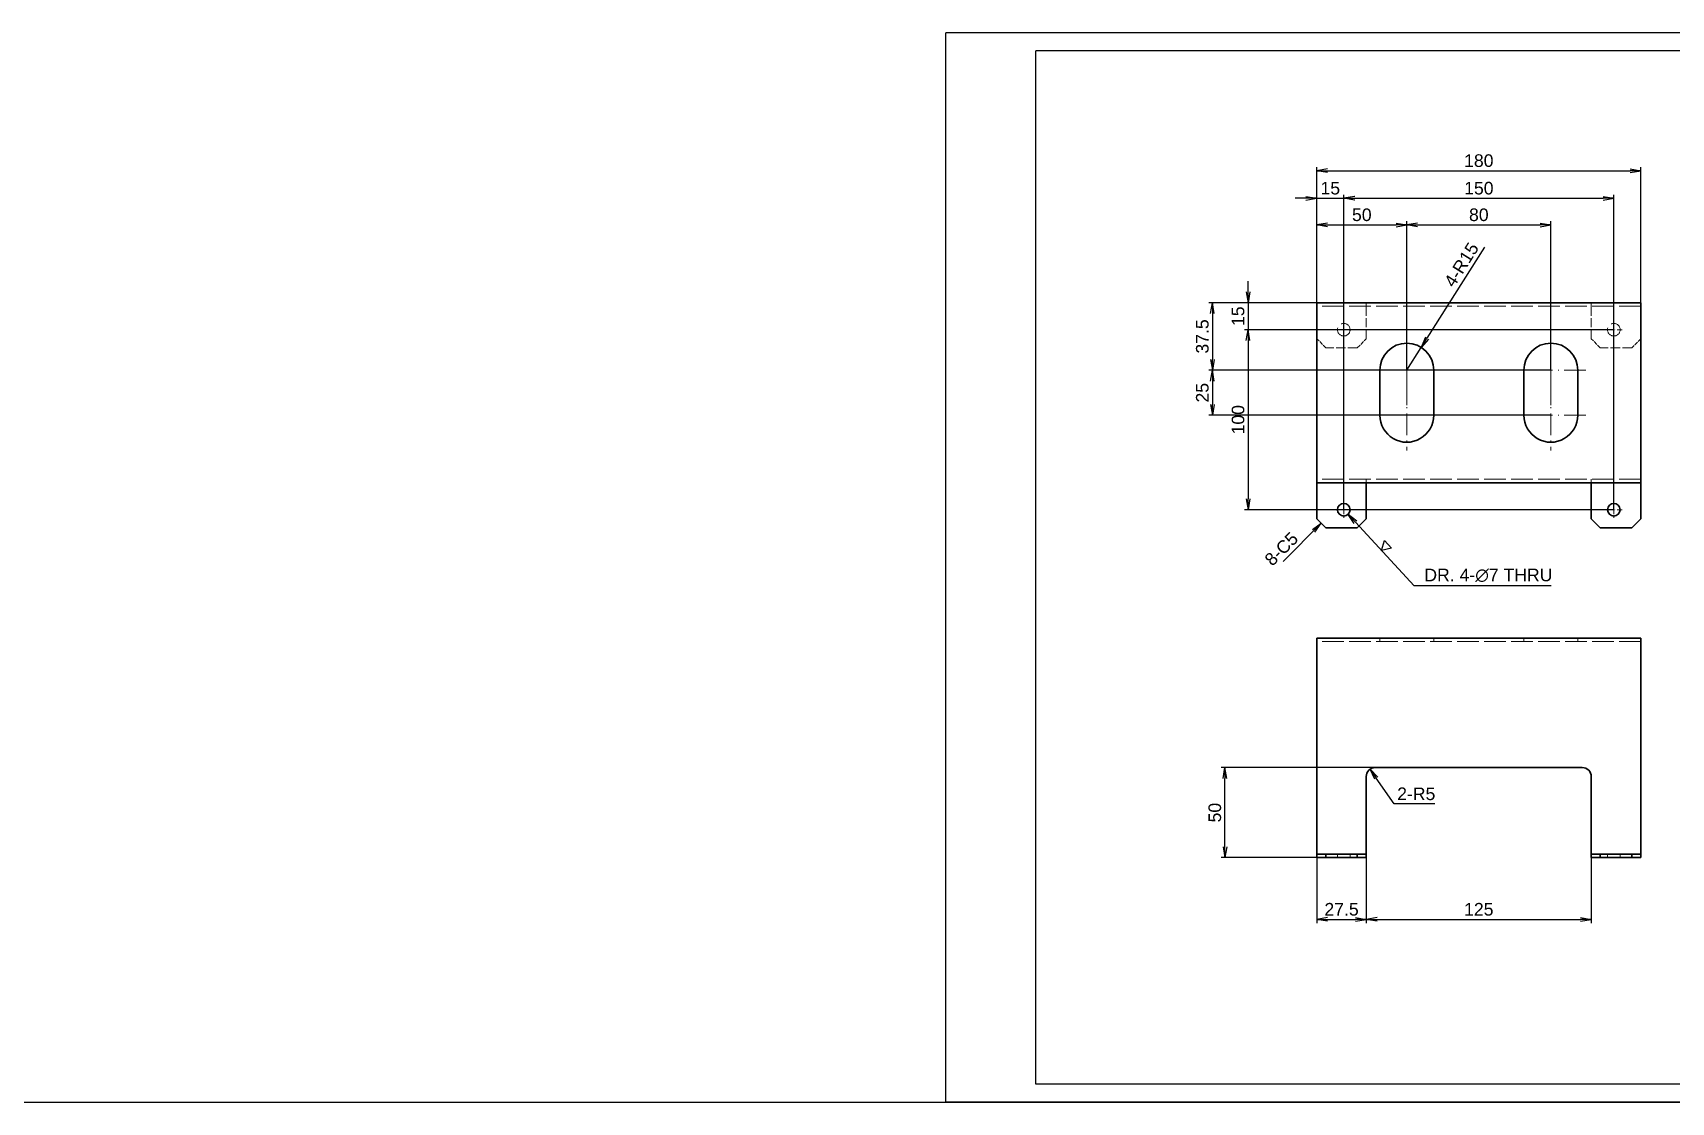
# Model space of a CAD drawing. Header units: millimetres. Extents: x -1727 to 307751, y -105919 to 6637.
# Drawn here: x 30489 to 31399, y -8118 to -7524 of the extents above; entities that cross this region are included whole.
import ezdxf

# ---------------------------------------------------------------- set-up
doc = ezdxf.new("R2010")
doc.units = ezdxf.units.MM
for name, pattern in [('CENTER-HOKUTO', [23, 20, -1, 1, -1]), ('DASHDOT', [18.5, 12, -3, 0.5, -3]), ('DASHED', [15, 12, -3]), ('HIDDEN-HOKUTO', [3.8, 2.5, -1.3])]:
    doc.linetypes.add(name, pattern=pattern)
for name, color, linetype in [('AM_7', 2, 'CENTER-HOKUTO'), ('AM_HID', 1, 'HIDDEN-HOKUTO'), ('AM_VIS', 7, 'Continuous'), ('WORD_DIM', 253, 'Continuous')]:
    doc.layers.add(name, color=color, linetype=linetype)
doc.styles.get("Standard").update_dxf_attribs({"font": 'arial.ttf'})
doc.dimstyles.new('1-2', dxfattribs={"dimscale": 2, "dimtxt": 3.5, "dimasz": 3, "dimexe": 1, "dimexo": 0, "dimgap": 1, "dimtad": 3, "dimdsep": 46, "dimtxsty": 'Standard', "dimblk1": 'OPEN', "dimblk2": 'OPEN', "dimsah": 1, "dimcen": 0, "dimclrd": 256, "dimclre": 256, "dimclrt": 3, "dimadec": 0, "dimazin": 0, "dimtfac": 1, "dimtmove": 0, "dimatfit": 3, "dimldrblk": 'OPEN', "dimfxl": 0, "dimtolj": 1, "dimtzin": 0, "dimarcsym": 0})
doc.dimstyles.new('STANDARD1-2', dxfattribs={"dimscale": 2, "dimtxt": 3.5, "dimasz": 3, "dimexe": 1, "dimexo": 0, "dimgap": 1, "dimtad": 3, "dimdsep": 46, "dimtxsty": 'Standard', "dimblk1": 'OPEN', "dimblk2": 'OPEN', "dimsah": 1, "dimcen": 0, "dimclrd": 256, "dimclre": 256, "dimclrt": 3, "dimazin": 2, "dimtfac": 1, "dimtmove": 0, "dimatfit": 3, "dimldrblk": 'OPEN', "dimfxl": 0, "dimtolj": 1, "dimlwd": 25, "dimlwe": 25, "dimarcsym": 0})

# ---------------------------------------------------------------- blocks, each defined once
blk = doc.blocks.new('_OPEN')
at = {"color": 0}
for p, q in [((-1, 0.17), (0, 0)), ((-1, -0.17), (0, 0)), ((0, 0), (-1, 0))]:
    blk.add_line(p, q, dxfattribs=at)
blk = doc.blocks.new('*D558')
at = {"layer": 'DEFPOINTS', "color": 0, "linetype": 'Continuous', "transparency": 16777216}
for p in [(31202.16, -7674), (31164.01, -7689), (31367.16, -7689)]:
    blk.add_point(p, dxfattribs=at)
at = {"layer": 'WORD_DIM', "linetype": 'Continuous', "lineweight": 25, "transparency": 16777216}
for p, q in [((31164.01, -7668), (31164.01, -7662)), ((31202.16, -7674), (31162.01, -7674)), ((31164.01, -7674), (31164.01, -7689)), ((31367.16, -7689), (31162.01, -7689)), ((31164.01, -7695), (31164.01, -7701))]:
    blk.add_line(p, q, dxfattribs=at)
at = {"layer": 'WORD_DIM', "linetype": 'Continuous', "lineweight": 25, "transparency": 16777216, "xscale": 6, "yscale": 6, "zscale": 6}
for p, rotation in [((31164.01, -7674), 270), ((31164.01, -7689), 90)]:
    blk.add_blockref('_OPEN', p, dxfattribs=dict(at, rotation=rotation))
at = {"layer": 'WORD_DIM', "color": 3, "linetype": 'Continuous', "transparency": 16777216, "insert": (31158.44, -7681.5), "char_height": 7, "attachment_point": 5, "rotation": 90}
blk.add_mtext('\\A1;15', dxfattribs=at)
blk = doc.blocks.new('*D559')
at = {"layer": 'DEFPOINTS', "color": 0, "linetype": 'Continuous', "transparency": 16777216}
for p in [(31367.16, -7689), (31164.01, -7789), (31367.16, -7789)]:
    blk.add_point(p, dxfattribs=at)
at = {"layer": 'WORD_DIM', "linetype": 'Continuous', "lineweight": 25, "transparency": 16777216}
for p, q in [((31367.16, -7689), (31162.01, -7689)), ((31164.01, -7695), (31164.01, -7783)), ((31367.16, -7789), (31162.01, -7789))]:
    blk.add_line(p, q, dxfattribs=at)
at = {"layer": 'WORD_DIM', "linetype": 'Continuous', "lineweight": 25, "transparency": 16777216, "xscale": 6, "yscale": 6, "zscale": 6}
for p, rotation in [((31164.01, -7689), 90), ((31164.01, -7789), 270)]:
    blk.add_blockref('_OPEN', p, dxfattribs=dict(at, rotation=rotation))
at = {"layer": 'WORD_DIM', "color": 3, "linetype": 'Continuous', "transparency": 16777216, "insert": (31158.44, -7739), "char_height": 7, "attachment_point": 5, "rotation": 90}
blk.add_mtext('\\A1;100', dxfattribs=at)
blk = doc.blocks.new('*D560')
at = {"layer": 'DEFPOINTS', "color": 0, "linetype": 'Continuous', "transparency": 16777216}
for p in [(31202.16, -7674), (31144.18, -7711.5), (31332.16, -7711.5)]:
    blk.add_point(p, dxfattribs=at)
at = {"layer": 'WORD_DIM', "linetype": 'Continuous', "lineweight": 25, "transparency": 16777216}
for p, q in [((31202.16, -7674), (31142.18, -7674)), ((31144.18, -7680), (31144.18, -7705.5)), ((31332.16, -7711.5), (31142.18, -7711.5))]:
    blk.add_line(p, q, dxfattribs=at)
at = {"layer": 'WORD_DIM', "linetype": 'Continuous', "lineweight": 25, "transparency": 16777216, "xscale": 6, "yscale": 6, "zscale": 6}
for p, rotation in [((31144.18, -7674), 90), ((31144.18, -7711.5), 270)]:
    blk.add_blockref('_OPEN', p, dxfattribs=dict(at, rotation=rotation))
at = {"layer": 'WORD_DIM', "color": 3, "linetype": 'Continuous', "transparency": 16777216, "insert": (31138.6, -7692.75), "char_height": 7, "attachment_point": 5, "rotation": 90}
blk.add_mtext('\\A1;37.5', dxfattribs=at)
blk = doc.blocks.new('*D561')
at = {"layer": 'DEFPOINTS', "color": 0, "linetype": 'Continuous', "transparency": 16777216}
for p in [(31332.16, -7711.5), (31144.18, -7736.5), (31332.16, -7736.5)]:
    blk.add_point(p, dxfattribs=at)
at = {"layer": 'WORD_DIM', "linetype": 'Continuous', "lineweight": 25, "transparency": 16777216}
for p, q in [((31332.16, -7711.5), (31142.18, -7711.5)), ((31144.18, -7717.5), (31144.18, -7730.5)), ((31332.16, -7736.5), (31142.18, -7736.5))]:
    blk.add_line(p, q, dxfattribs=at)
at = {"layer": 'WORD_DIM', "linetype": 'Continuous', "lineweight": 25, "transparency": 16777216, "xscale": 6, "yscale": 6, "zscale": 6}
for p, rotation in [((31144.18, -7711.5), 90), ((31144.18, -7736.5), 270)]:
    blk.add_blockref('_OPEN', p, dxfattribs=dict(at, rotation=rotation))
at = {"layer": 'WORD_DIM', "color": 3, "linetype": 'Continuous', "transparency": 16777216, "insert": (31138.6, -7724), "char_height": 7, "attachment_point": 5, "rotation": 90}
blk.add_mtext('\\A1;25', dxfattribs=at)
blk = doc.blocks.new('*D562')
at = {"layer": 'DEFPOINTS', "color": 0, "linetype": 'Continuous', "transparency": 16777216}
for p in [(31382.16, -7600.7), (31202.16, -7674), (31382.16, -7674)]:
    blk.add_point(p, dxfattribs=at)
at = {"layer": 'WORD_DIM', "linetype": 'Continuous', "lineweight": 25, "transparency": 16777216}
for p, q in [((31202.16, -7674), (31202.16, -7598.7)), ((31382.16, -7674), (31382.16, -7598.7)), ((31208.16, -7600.7), (31376.16, -7600.7))]:
    blk.add_line(p, q, dxfattribs=at)
at = {"layer": 'WORD_DIM', "linetype": 'Continuous', "lineweight": 25, "transparency": 16777216, "xscale": 6, "yscale": 6, "zscale": 6, "rotation": 180}
blk.add_blockref('_OPEN', (31202.16, -7600.7), dxfattribs=at)
at = {"layer": 'WORD_DIM', "linetype": 'Continuous', "lineweight": 25, "transparency": 16777216, "xscale": 6, "yscale": 6, "zscale": 6}
blk.add_blockref('_OPEN', (31382.16, -7600.7), dxfattribs=at)
at = {"layer": 'WORD_DIM', "color": 3, "linetype": 'Continuous', "transparency": 16777216, "insert": (31292.16, -7595.13), "char_height": 7, "attachment_point": 5}
blk.add_mtext('\\A1;180', dxfattribs=at)
blk = doc.blocks.new('*D563')
at = {"layer": 'DEFPOINTS', "color": 0, "linetype": 'Continuous', "transparency": 16777216}
for p in [(31217.16, -7616), (31202.16, -7674), (31217.16, -7789)]:
    blk.add_point(p, dxfattribs=at)
at = {"layer": 'WORD_DIM', "linetype": 'Continuous', "lineweight": 25, "transparency": 16777216}
for p, q in [((31196.16, -7616), (31190.16, -7616)), ((31202.16, -7674), (31202.16, -7614)), ((31202.16, -7616), (31217.16, -7616)), ((31217.16, -7789), (31217.16, -7614)), ((31223.16, -7616), (31229.16, -7616))]:
    blk.add_line(p, q, dxfattribs=at)
at = {"layer": 'WORD_DIM', "linetype": 'Continuous', "lineweight": 25, "transparency": 16777216, "xscale": 6, "yscale": 6, "zscale": 6}
blk.add_blockref('_OPEN', (31202.16, -7616), dxfattribs=at)
at = {"layer": 'WORD_DIM', "linetype": 'Continuous', "lineweight": 25, "transparency": 16777216, "xscale": 6, "yscale": 6, "zscale": 6, "rotation": 180}
blk.add_blockref('_OPEN', (31217.16, -7616), dxfattribs=at)
at = {"layer": 'WORD_DIM', "color": 3, "linetype": 'Continuous', "transparency": 16777216, "insert": (31209.66, -7610.43), "char_height": 7, "attachment_point": 5}
blk.add_mtext('\\A1;15', dxfattribs=at)
blk = doc.blocks.new('*D548')
at = {"layer": 'DEFPOINTS', "color": 0, "linetype": 'Continuous', "transparency": 16777216}
for p in [(31367.16, -7616), (31217.2, -7689), (31367.16, -7789)]:
    blk.add_point(p, dxfattribs=at)
at = {"layer": 'WORD_DIM', "linetype": 'Continuous', "lineweight": 25, "transparency": 16777216}
for p, q in [((31217.2, -7689), (31217.2, -7614)), ((31223.2, -7616), (31361.16, -7616)), ((31367.16, -7789), (31367.16, -7614))]:
    blk.add_line(p, q, dxfattribs=at)
at = {"layer": 'WORD_DIM', "linetype": 'Continuous', "lineweight": 25, "transparency": 16777216, "xscale": 6, "yscale": 6, "zscale": 6, "rotation": 180}
blk.add_blockref('_OPEN', (31217.2, -7616), dxfattribs=at)
at = {"layer": 'WORD_DIM', "linetype": 'Continuous', "lineweight": 25, "transparency": 16777216, "xscale": 6, "yscale": 6, "zscale": 6}
blk.add_blockref('_OPEN', (31367.16, -7616), dxfattribs=at)
at = {"layer": 'WORD_DIM', "color": 3, "linetype": 'Continuous', "transparency": 16777216, "insert": (31292.18, -7610.43), "char_height": 7, "attachment_point": 5}
blk.add_mtext('\\A1;150', dxfattribs=at)
blk = doc.blocks.new('*D550')
at = {"layer": 'DEFPOINTS', "color": 0, "linetype": 'Continuous', "transparency": 16777216}
for p in [(31260.16, -7698.81), (31252.16, -7711.5)]:
    blk.add_point(p, dxfattribs=at)
at = {"layer": 'WORD_DIM', "linetype": 'Continuous', "lineweight": 25, "transparency": 16777216}
for p, q in [((31295.24, -7643.16), (31263.36, -7693.74)), ((31252.16, -7711.5), (31260.16, -7698.81))]:
    blk.add_line(p, q, dxfattribs=at)
at = {"layer": 'WORD_DIM', "linetype": 'Continuous', "lineweight": 25, "transparency": 16777216, "xscale": 6, "yscale": 6, "zscale": 6, "rotation": 237.7722630610487}
blk.add_blockref('_OPEN', (31260.16, -7698.81), dxfattribs=at)
at = {"layer": 'WORD_DIM', "color": 3, "linetype": 'Continuous', "transparency": 16777216, "insert": (31282.5, -7652.92), "char_height": 7, "attachment_point": 5, "rotation": 57.77226}
blk.add_mtext('\\A1;4-R15', dxfattribs=at)
blk = doc.blocks.new('*D551')
at = {"layer": 'DEFPOINTS', "color": 0, "linetype": 'Continuous', "transparency": 16777216}
for p in [(31214.78, -7786.43), (31219.54, -7791.57)]:
    blk.add_point(p, dxfattribs=at)
at = {"layer": 'WORD_DIM', "linetype": 'Continuous', "lineweight": 25, "transparency": 16777216}
for p, q in [((31256.28, -7831.23), (31223.62, -7795.97)), ((31332.29, -7831.23), (31256.28, -7831.23))]:
    blk.add_line(p, q, dxfattribs=at)
at = {"layer": 'WORD_DIM', "linetype": 'Continuous', "lineweight": 25, "transparency": 16777216, "xscale": 6, "yscale": 6, "zscale": 6, "rotation": 132.8074206571532}
blk.add_blockref('_OPEN', (31219.54, -7791.57), dxfattribs=at)
at = {"layer": 'WORD_DIM', "color": 3, "linetype": 'Continuous', "transparency": 16777216, "insert": (31297.48, -7825.46), "char_height": 7, "attachment_point": 5}
blk.add_mtext('\\A1;DR. 4-∅7 THRU', dxfattribs=at)
blk = doc.blocks.new('*D552')
at = {"layer": 'DEFPOINTS', "color": 0, "linetype": 'Continuous', "transparency": 16777216}
for p in [(31229.66, -7938.83), (31202.16, -7982.24), (31229.66, -8016.53)]:
    blk.add_point(p, dxfattribs=at)
at = {"layer": 'WORD_DIM', "linetype": 'Continuous', "lineweight": 25, "transparency": 16777216}
for p, q in [((31229.66, -7938.83), (31229.66, -8018.53)), ((31202.16, -7982.24), (31202.16, -8018.53)), ((31208.16, -8016.53), (31223.66, -8016.53))]:
    blk.add_line(p, q, dxfattribs=at)
at = {"layer": 'WORD_DIM', "linetype": 'Continuous', "lineweight": 25, "transparency": 16777216, "xscale": 6, "yscale": 6, "zscale": 6, "rotation": 180}
blk.add_blockref('_OPEN', (31202.16, -8016.53), dxfattribs=at)
at = {"layer": 'WORD_DIM', "linetype": 'Continuous', "lineweight": 25, "transparency": 16777216, "xscale": 6, "yscale": 6, "zscale": 6}
blk.add_blockref('_OPEN', (31229.66, -8016.53), dxfattribs=at)
at = {"layer": 'WORD_DIM', "color": 3, "linetype": 'Continuous', "transparency": 16777216, "insert": (31215.91, -8010.95), "char_height": 7, "attachment_point": 5}
blk.add_mtext('\\A1;27.5', dxfattribs=at)
blk = doc.blocks.new('*D553')
at = {"layer": 'DEFPOINTS', "color": 0, "linetype": 'Continuous', "transparency": 16777216}
for p in [(31229.66, -7982.24), (31354.66, -7982.24), (31354.66, -8016.53)]:
    blk.add_point(p, dxfattribs=at)
at = {"layer": 'WORD_DIM', "linetype": 'Continuous', "lineweight": 25, "transparency": 16777216}
for p, q in [((31229.66, -7982.24), (31229.66, -8018.53)), ((31354.66, -7982.24), (31354.66, -8018.53)), ((31235.66, -8016.53), (31348.66, -8016.53))]:
    blk.add_line(p, q, dxfattribs=at)
at = {"layer": 'WORD_DIM', "linetype": 'Continuous', "lineweight": 25, "transparency": 16777216, "xscale": 6, "yscale": 6, "zscale": 6, "rotation": 180}
blk.add_blockref('_OPEN', (31229.66, -8016.53), dxfattribs=at)
at = {"layer": 'WORD_DIM', "linetype": 'Continuous', "lineweight": 25, "transparency": 16777216, "xscale": 6, "yscale": 6, "zscale": 6}
blk.add_blockref('_OPEN', (31354.66, -8016.53), dxfattribs=at)
at = {"layer": 'WORD_DIM', "color": 3, "linetype": 'Continuous', "transparency": 16777216, "insert": (31292.16, -8010.95), "char_height": 7, "attachment_point": 5}
blk.add_mtext('\\A1;125', dxfattribs=at)
blk = doc.blocks.new('*D554')
at = {"layer": 'DEFPOINTS', "color": 0, "linetype": 'Continuous', "transparency": 16777216}
for p in [(31151.11, -7932.24), (31234.66, -7932.24), (31202.16, -7982.24)]:
    blk.add_point(p, dxfattribs=at)
at = {"layer": 'WORD_DIM', "linetype": 'Continuous', "lineweight": 25, "transparency": 16777216}
for p, q in [((31234.66, -7932.24), (31149.11, -7932.24)), ((31151.11, -7976.24), (31151.11, -7938.24)), ((31202.16, -7982.24), (31149.11, -7982.24))]:
    blk.add_line(p, q, dxfattribs=at)
at = {"layer": 'WORD_DIM', "linetype": 'Continuous', "lineweight": 25, "transparency": 16777216, "xscale": 6, "yscale": 6, "zscale": 6}
for p, rotation in [((31151.11, -7932.24), 90), ((31151.11, -7982.24), 270)]:
    blk.add_blockref('_OPEN', p, dxfattribs=dict(at, rotation=rotation))
at = {"layer": 'WORD_DIM', "color": 3, "linetype": 'Continuous', "transparency": 16777216, "insert": (31145.54, -7957.24), "char_height": 7, "attachment_point": 5, "rotation": 90}
blk.add_mtext('\\A1;50', dxfattribs=at)
blk = doc.blocks.new('*D555')
at = {"layer": 'DEFPOINTS', "color": 0, "linetype": 'Continuous', "transparency": 16777216}
for p in [(31231.82, -7933.13), (31234.66, -7937.24)]:
    blk.add_point(p, dxfattribs=at)
at = {"layer": 'WORD_DIM', "linetype": 'Continuous', "lineweight": 25, "transparency": 16777216}
for p, q in [((31245.14, -7952.39), (31235.23, -7938.06)), ((31267.66, -7952.39), (31245.14, -7952.39))]:
    blk.add_line(p, q, dxfattribs=at)
at = {"layer": 'WORD_DIM', "linetype": 'Continuous', "lineweight": 25, "transparency": 16777216, "xscale": 6, "yscale": 6, "zscale": 6, "rotation": 124.6625072882452}
blk.add_blockref('_OPEN', (31231.82, -7933.13), dxfattribs=at)
at = {"layer": 'WORD_DIM', "color": 3, "linetype": 'Continuous', "transparency": 16777216, "insert": (31257.4, -7946.82), "char_height": 7, "attachment_point": 5}
blk.add_mtext('\\A1;2-R5', dxfattribs=at)
blk = doc.blocks.new('*D556')
at = {"layer": 'DEFPOINTS', "color": 0, "linetype": 'Continuous', "transparency": 16777216}
for p in [(31252.16, -7630.78), (31202.16, -7675.5), (31252.16, -7711.5)]:
    blk.add_point(p, dxfattribs=at)
at = {"layer": 'WORD_DIM', "linetype": 'Continuous', "lineweight": -2, "transparency": 16777216}
for p, q in [((31202.16, -7675.5), (31202.16, -7628.78)), ((31208.16, -7630.78), (31246.16, -7630.78)), ((31252.16, -7711.5), (31252.16, -7628.78))]:
    blk.add_line(p, q, dxfattribs=at)
at = {"layer": 'WORD_DIM', "linetype": 'Continuous', "lineweight": -2, "transparency": 16777216, "xscale": 6, "yscale": 6, "zscale": 6, "rotation": 180}
blk.add_blockref('_OPEN', (31202.16, -7630.78), dxfattribs=at)
at = {"layer": 'WORD_DIM', "linetype": 'Continuous', "lineweight": -2, "transparency": 16777216, "xscale": 6, "yscale": 6, "zscale": 6}
blk.add_blockref('_OPEN', (31252.16, -7630.78), dxfattribs=at)
at = {"layer": 'WORD_DIM', "color": 3, "linetype": 'Continuous', "transparency": 16777216, "insert": (31227.16, -7625.2), "char_height": 7, "attachment_point": 5}
blk.add_mtext('\\A1;50', dxfattribs=at)
blk = doc.blocks.new('*D557')
at = {"layer": 'DEFPOINTS', "color": 0, "linetype": 'Continuous', "transparency": 16777216}
for p in [(31332.16, -7630.78), (31252.16, -7711.5), (31332.16, -7711.5)]:
    blk.add_point(p, dxfattribs=at)
at = {"layer": 'WORD_DIM', "linetype": 'Continuous', "lineweight": -2, "transparency": 16777216}
for p, q in [((31252.16, -7711.5), (31252.16, -7628.78)), ((31258.16, -7630.78), (31326.16, -7630.78)), ((31332.16, -7711.5), (31332.16, -7628.78))]:
    blk.add_line(p, q, dxfattribs=at)
at = {"layer": 'WORD_DIM', "linetype": 'Continuous', "lineweight": -2, "transparency": 16777216, "xscale": 6, "yscale": 6, "zscale": 6, "rotation": 180}
blk.add_blockref('_OPEN', (31252.16, -7630.78), dxfattribs=at)
at = {"layer": 'WORD_DIM', "linetype": 'Continuous', "lineweight": -2, "transparency": 16777216, "xscale": 6, "yscale": 6, "zscale": 6}
blk.add_blockref('_OPEN', (31332.16, -7630.78), dxfattribs=at)
at = {"layer": 'WORD_DIM', "color": 3, "linetype": 'Continuous', "transparency": 16777216, "insert": (31292.16, -7625.2), "char_height": 7, "attachment_point": 5}
blk.add_mtext('\\A1;80', dxfattribs=at)

msp = doc.modelspace()

# ---------------------------------------------------------------- linework, layer by layer
at = {"color": 7, "lineweight": 35}
for p, q in [((31382.16121, -7673.99977), (31202.16121, -7673.99977)), ((31202.16121, -7770.99977), (31202.16121, -7676.99977)), ((31382.16121, -7770.99977), (31382.16121, -7676.99977)), ((31237.16121, -7711.49977), (31237.16121, -7736.49977)), ((31267.16121, -7736.49977), (31267.16121, -7711.49977)), ((31317.16121, -7736.49977), (31317.16121, -7711.49977)), ((31347.16121, -7711.49977), (31347.16121, -7736.49977)), ((31382.16121, -7773.99977), (31202.16121, -7773.99977)), ((31382.16121, -7860.23976), (31202.16121, -7860.23976)), ((31202.16121, -7977.23976), (31202.16121, -7863.23976)), ((31382.16121, -7977.23976), (31382.16121, -7863.23976)), ((31234.66121, -7932.23976), (31349.66121, -7932.23976)), ((31229.66121, -7977.23976), (31229.66121, -7937.23976)), ((31354.66121, -7977.23976), (31354.66121, -7937.23976))]:
    msp.add_line(p, q, dxfattribs=at)
at = {"color": 7, "lineweight": 35, "ltscale": 0.075}
for p, q in [((31202.16121, -7673.99977), (31202.16121, -7676.99977)), ((31382.16121, -7673.99977), (31382.16121, -7676.99977)), ((31202.16121, -7770.99977), (31202.16121, -7773.99977)), ((31382.16121, -7770.99977), (31382.16121, -7773.99977)), ((31202.16121, -7773.99977), (31202.16121, -7776.99977)), ((31229.66121, -7773.99977), (31229.66121, -7776.99977)), ((31354.66121, -7773.99977), (31354.66121, -7776.99977)), ((31382.16121, -7773.99977), (31382.16121, -7776.99977)), ((31202.16121, -7860.23976), (31202.16121, -7863.23976)), ((31382.16121, -7860.23976), (31382.16121, -7863.23976)), ((31202.16121, -7977.23976), (31202.16121, -7980.23976)), ((31229.66121, -7977.23976), (31229.66121, -7980.23976)), ((31354.66121, -7977.23976), (31354.66121, -7980.23976)), ((31382.16121, -7977.23976), (31382.16121, -7980.23976))]:
    msp.add_line(p, q, dxfattribs=at)
at = {"color": 7, "lineweight": 35, "ltscale": 0.425}
for p, q in [((31202.16121, -7793.99977), (31202.16121, -7776.99977)), ((31229.66121, -7793.99977), (31229.66121, -7776.99977)), ((31354.66121, -7793.99977), (31354.66121, -7776.99977)), ((31382.16121, -7793.99977), (31382.16121, -7776.99977))]:
    msp.add_line(p, q, dxfattribs=at)
at = {"color": 7, "lineweight": 35, "ltscale": 0.176777}
for p, q in [((31207.16121, -7798.99977), (31202.16121, -7793.99977)), ((31229.66121, -7793.99977), (31224.66121, -7798.99977)), ((31359.66121, -7798.99977), (31354.66121, -7793.99977)), ((31382.16121, -7793.99977), (31377.16121, -7798.99977))]:
    msp.add_line(p, q, dxfattribs=at)
at = {"color": 7, "lineweight": 35, "ltscale": 0.4375}
for p, q in [((31224.66121, -7798.99977), (31207.16121, -7798.99977)), ((31377.16121, -7798.99977), (31359.66121, -7798.99977)), ((31224.66121, -7980.23976), (31207.16121, -7980.23976)), ((31377.16121, -7980.23976), (31359.66121, -7980.23976)), ((31224.66121, -7982.23976), (31207.16121, -7982.23976)), ((31377.16121, -7982.23976), (31359.66121, -7982.23976))]:
    msp.add_line(p, q, dxfattribs=at)
at = {"color": 7, "lineweight": 35, "ltscale": 0.05}
for p, q in [((31202.16121, -7982.23976), (31202.16121, -7980.23976)), ((31207.16121, -7982.23976), (31207.16121, -7980.23976)), ((31224.66121, -7982.23976), (31224.66121, -7980.23976)), ((31229.66121, -7982.23976), (31229.66121, -7980.23976)), ((31354.66121, -7982.23976), (31354.66121, -7980.23976)), ((31359.66121, -7982.23976), (31359.66121, -7980.23976)), ((31377.16121, -7982.23976), (31377.16121, -7980.23976)), ((31382.16121, -7982.23976), (31382.16121, -7980.23976))]:
    msp.add_line(p, q, dxfattribs=at)
at = {"color": 7, "lineweight": 35, "ltscale": 0.125}
for p, q in [((31207.16121, -7980.23976), (31202.16121, -7980.23976)), ((31229.66121, -7980.23976), (31224.66121, -7980.23976)), ((31359.66121, -7980.23976), (31354.66121, -7980.23976)), ((31382.16121, -7980.23976), (31377.16121, -7980.23976)), ((31202.16121, -7982.23976), (31207.16121, -7982.23976)), ((31229.66121, -7982.23976), (31224.66121, -7982.23976)), ((31354.66121, -7982.23976), (31359.66121, -7982.23976)), ((31382.16121, -7982.23976), (31377.16121, -7982.23976))]:
    msp.add_line(p, q, dxfattribs=at)
msp.add_line((538.05434, -8118.07641), (39955.55791, -8118.07641))
at = {"color": 7, "lineweight": 35}
for centre in [(31217.16121, -7788.99977), (31367.16121, -7788.99977)]:
    msp.add_circle(centre, 3.5, dxfattribs=at)
for centre, radius, start, end in [((31252.16121, -7711.49977), 15, 0, 179.99999499), ((31332.16121, -7711.49977), 15, 0, 179.99999499), ((31252.16121, -7736.49977), 15, 179.99999499, 0), ((31332.16121, -7736.49977), 15, 179.99999499, 0), ((31234.66121, -7937.23976), 5, 90.0000025, 180.00000501), ((31349.66121, -7937.23976), 5, 0.00000004, 90.0000025)]:
    msp.add_arc(centre, radius, start, end, dxfattribs=at)
at = {"layer": 'AM_7', "color": 2, "linetype": 'DASHDOT', "lineweight": 13, "ltscale": 0.22749}
for p, q in [((31221.71101, -7688.99977), (31212.6114, -7688.99977)), ((31371.71101, -7688.99977), (31362.6114, -7688.99977)), ((31221.71101, -7788.99977), (31212.6114, -7788.99977)), ((31371.71101, -7788.99977), (31362.6114, -7788.99977))]:
    msp.add_line(p, q, dxfattribs=at)
at = {"layer": 'AM_7', "color": 2, "linetype": 'DASHDOT', "lineweight": 13, "ltscale": 0.227499}
for p, q in [((31217.16121, -7684.44978), (31217.16121, -7693.54975)), ((31367.16121, -7684.44978), (31367.16121, -7693.54975)), ((31217.16121, -7784.44978), (31217.16121, -7793.54975)), ((31367.16121, -7784.44978), (31367.16121, -7793.54975))]:
    msp.add_line(p, q, dxfattribs=at)
at = {"layer": 'AM_7', "color": 2, "linetype": 'DASHDOT', "lineweight": 13}
for p, q in [((31252.16121, -7691.99977), (31252.16121, -7730.99977)), ((31332.16121, -7691.99977), (31332.16121, -7730.99977)), ((31271.66121, -7711.49977), (31232.66121, -7711.49977)), ((31252.16121, -7716.99977), (31252.16121, -7755.99977)), ((31351.66121, -7711.49977), (31312.66121, -7711.49977)), ((31332.16121, -7716.99977), (31332.16121, -7755.99977)), ((31271.66121, -7736.49977), (31232.66121, -7736.49977)), ((31351.66121, -7736.49977), (31312.66121, -7736.49977))]:
    msp.add_line(p, q, dxfattribs=at)
at = {"layer": 'AM_HID', "color": 1, "linetype": 'DASHED', "lineweight": 13}
for p, q in [((31382.16121, -7675.99977), (31202.16121, -7675.99977)), ((31382.16121, -7771.99977), (31202.16121, -7771.99977)), ((31382.16121, -7862.23976), (31202.16121, -7862.23976))]:
    msp.add_line(p, q, dxfattribs=at)
at = {"layer": 'AM_HID', "color": 1, "linetype": 'DASHED', "lineweight": 13, "ltscale": 0.05}
for p, q in [((31229.66121, -7673.99977), (31229.66121, -7675.99977)), ((31354.66121, -7673.99977), (31354.66121, -7675.99977)), ((31229.66121, -7771.99977), (31229.66121, -7773.99977)), ((31354.66121, -7771.99977), (31354.66121, -7773.99977)), ((31237.16121, -7862.23976), (31237.16121, -7860.23976)), ((31267.16121, -7862.23976), (31267.16121, -7860.23976)), ((31317.16121, -7862.23976), (31317.16121, -7860.23976)), ((31347.16121, -7862.23976), (31347.16121, -7860.23976)), ((31207.16121, -7982.23976), (31207.16121, -7980.23976)), ((31213.66121, -7980.23976), (31213.66121, -7982.23976)), ((31213.66121, -7980.23976), (31213.66121, -7982.23976)), ((31220.66121, -7980.23976), (31220.66121, -7982.23976)), ((31220.66121, -7980.23976), (31220.66121, -7982.23976)), ((31224.66121, -7982.23976), (31224.66121, -7980.23976)), ((31359.66121, -7982.23976), (31359.66121, -7980.23976)), ((31363.66121, -7980.23976), (31363.66121, -7982.23976)), ((31363.66121, -7980.23976), (31363.66121, -7982.23976)), ((31370.66121, -7980.23976), (31370.66121, -7982.23976)), ((31370.66121, -7980.23976), (31370.66121, -7982.23976)), ((31377.16121, -7982.23976), (31377.16121, -7980.23976))]:
    msp.add_line(p, q, dxfattribs=at)
at = {"layer": 'AM_HID', "color": 1, "linetype": 'DASHED', "lineweight": 13, "ltscale": 0.025}
for p, q in [((31229.66121, -7675.99977), (31229.66121, -7676.99977)), ((31354.66121, -7675.99977), (31354.66121, -7676.99977))]:
    msp.add_line(p, q, dxfattribs=at)
at = {"layer": 'AM_HID', "color": 1, "linetype": 'DASHED', "lineweight": 13, "ltscale": 0.425}
for p, q in [((31229.66121, -7693.99977), (31229.66121, -7676.99977)), ((31354.66121, -7693.99977), (31354.66121, -7676.99977))]:
    msp.add_line(p, q, dxfattribs=at)
at = {"layer": 'AM_HID', "color": 1, "linetype": 'DASHED', "lineweight": 13, "ltscale": 0.176777}
for p, q in [((31207.16121, -7698.99977), (31202.16121, -7693.99977)), ((31224.66121, -7698.99977), (31229.66121, -7693.99977)), ((31359.66121, -7698.99977), (31354.66121, -7693.99977)), ((31382.16121, -7693.99977), (31377.16121, -7698.99977))]:
    msp.add_line(p, q, dxfattribs=at)
at = {"layer": 'AM_HID', "color": 1, "linetype": 'DASHED', "lineweight": 13, "ltscale": 0.4375}
for p, q in [((31224.66121, -7698.99977), (31207.16121, -7698.99977)), ((31377.16121, -7698.99977), (31359.66121, -7698.99977))]:
    msp.add_line(p, q, dxfattribs=at)
at = {"layer": 'AM_HID', "color": 1, "linetype": 'DASHED', "lineweight": 13}
for centre in [(31217.16121, -7688.99977), (31367.16121, -7688.99977)]:
    msp.add_circle(centre, 3.5, dxfattribs=at)
at = {"layer": 'AM_VIS', "linetype": 'Continuous'}
for p, q in [((31826.14383, -7534.07642), (31046.14383, -7534.07642)), ((31046.14383, -8108.07642), (31046.14383, -7534.07642)), ((31826.14383, -8108.07642), (31046.14383, -8108.07642))]:
    msp.add_line(p, q, dxfattribs=at)
at = {"layer": 'WORD_DIM', "linetype": 'Continuous'}
for p, q in [((30996.14383, -8118.07642), (30996.14383, -7524.07642)), ((31836.14383, -7524.07642), (30996.14383, -7524.07642)), ((31836.14383, -8118.07642), (30996.14383, -8118.07642))]:
    msp.add_line(p, q, dxfattribs=at)
at = {"layer": 'WORD_DIM', "color": 3, "linetype": 'Continuous'}
msp.add_lwpolyline([(31238.0517, -7811.55358), (31239.76018, -7806.03185), (31243.6879, -7810.2723)], close=True, dxfattribs=at)

# ---------------------------------------------------------------- texts
msp.add_text('8-C5', height=7, rotation=45, dxfattribs=at).set_placement((31177.44675, -7820.71422))

# ---------------------------------------------------------------- dimensions: what is measured, and where the dimension line sits
at = {"layer": 'WORD_DIM', "linetype": 'Continuous'}
for base, p1, p2, dimstyle, picture, middle in [((31382.16121, -7600.70214), (31202.16121, -7673.99977), (31382.16121, -7673.99977), 'STANDARD1-2', '*D562', (31292.16121, -7595.12813)), ((31217.16121, -7615.99941), (31202.16121, -7673.99977), (31217.16121, -7788.99977), 'STANDARD1-2', '*D563', (31209.66121, -7610.4254)), ((31252.16121, -7630.77835), (31202.16121, -7675.49977), (31252.16121, -7711.49977), '1-2', '*D556', (31227.16121, -7625.20434)), ((31332.16121, -7630.77835), (31252.16121, -7711.49977), (31332.16121, -7711.49977), '1-2', '*D557', (31292.16121, -7625.20434))]:
    dim = msp.add_linear_dim(base=base, p1=p1, p2=p2, dimstyle=dimstyle, dxfattribs=at)
    dim.commit()
    dim.dimension.update_dxf_attribs({"geometry": picture, "text_midpoint": middle})
for base, p1, p2, override, picture, middle in [((31367.16121, -7615.99941), (31217.19984, -7688.99977), (31367.16121, -7788.99977), {"dimdec": 1}, '*D548', (31292.18053, -7610.4254)), ((31229.66121, -8016.52889), (31202.16121, -7982.23976), (31229.66121, -7938.82785), {"dimtoh": 1, "dimtofl": 0}, '*D552', (31215.91121, -8010.95488)), ((31354.66121, -8016.52889), (31229.66121, -7982.23976), (31354.66121, -7982.23976), {"dimtoh": 1, "dimtofl": 0}, '*D553', (31292.16121, -8010.95488))]:
    dim = msp.add_linear_dim(base=base, p1=p1, p2=p2, dimstyle='STANDARD1-2', override=override, dxfattribs=at)
    dim.commit()
    dim.dimension.update_dxf_attribs({"geometry": picture, "text_midpoint": middle})
dim = msp.add_radius_dim(center=(31252.16121, -7711.49977), mpoint=(31260.1605, -7698.81074), text='4-<>', dimstyle='STANDARD1-2', dxfattribs=at)
dim.commit()
dim.dimension.update_dxf_attribs({"geometry": '*D550', "text_midpoint": (31287.2138, -7655.8969), "dimtype": 164})
for base, p1, p2, picture, middle in [((31164.01253, -7688.99977), (31202.16121, -7673.99977), (31367.16121, -7688.99977), '*D558', (31158.43852, -7681.49977)), ((31144.17652, -7711.49977), (31202.16121, -7673.99977), (31332.16121, -7711.49977), '*D560', (31138.60012, -7692.74977)), ((31164.01253, -7788.99977), (31367.16121, -7688.99977), (31367.16121, -7788.99977), '*D559', (31158.43852, -7738.99977)), ((31144.17652, -7736.49977), (31332.16121, -7711.49977), (31332.16121, -7736.49977), '*D561', (31138.60251, -7723.99977))]:
    dim = msp.add_linear_dim(base=base, p1=p1, p2=p2, angle=90, dimstyle='STANDARD1-2', dxfattribs=at)
    dim.commit()
    dim.dimension.update_dxf_attribs({"geometry": picture, "text_midpoint": middle})
dim = msp.add_diameter_dim_2p(p1=(31214.78283, -7786.43202), p2=(31219.53959, -7791.56751), text='DR. 4-<> THRU', dimstyle='STANDARD1-2', override={"dimtoh": 1, "dimtofl": 0}, dxfattribs=at)
dim.commit()
dim.dimension.update_dxf_attribs({"geometry": '*D551', "text_midpoint": (31297.47765, -7831.23071), "dimtype": 163})
dim = msp.add_linear_dim(base=(31151.11137, -7932.23976), p1=(31202.16121, -7982.23976), p2=(31234.66121, -7932.23976), angle=90, dimstyle='STANDARD1-2', override={"dimtoh": 1, "dimtofl": 0}, dxfattribs=at)
dim.commit()
dim.dimension.update_dxf_attribs({"geometry": '*D554', "text_midpoint": (31145.53736, -7957.23976)})
dim = msp.add_radius_dim(center=(31234.66121, -7937.23976), mpoint=(31231.8175, -7933.12717), text='2-<>', dimstyle='STANDARD1-2', override={"dimtoh": 1, "dimtofl": 0, "dimtmove": 1}, dxfattribs=at)
dim.commit()
dim.dimension.update_dxf_attribs({"geometry": '*D555', "text_midpoint": (31245.13871, -7952.39237), "dimtype": 164})

# ---------------------------------------------------------------- leaders
msp.add_leader([(31204.66121, -7796.49977), (31183.44801, -7817.71297)], dimstyle='STANDARD1-2', dxfattribs=at)

doc.saveas('drawing.dxf')
